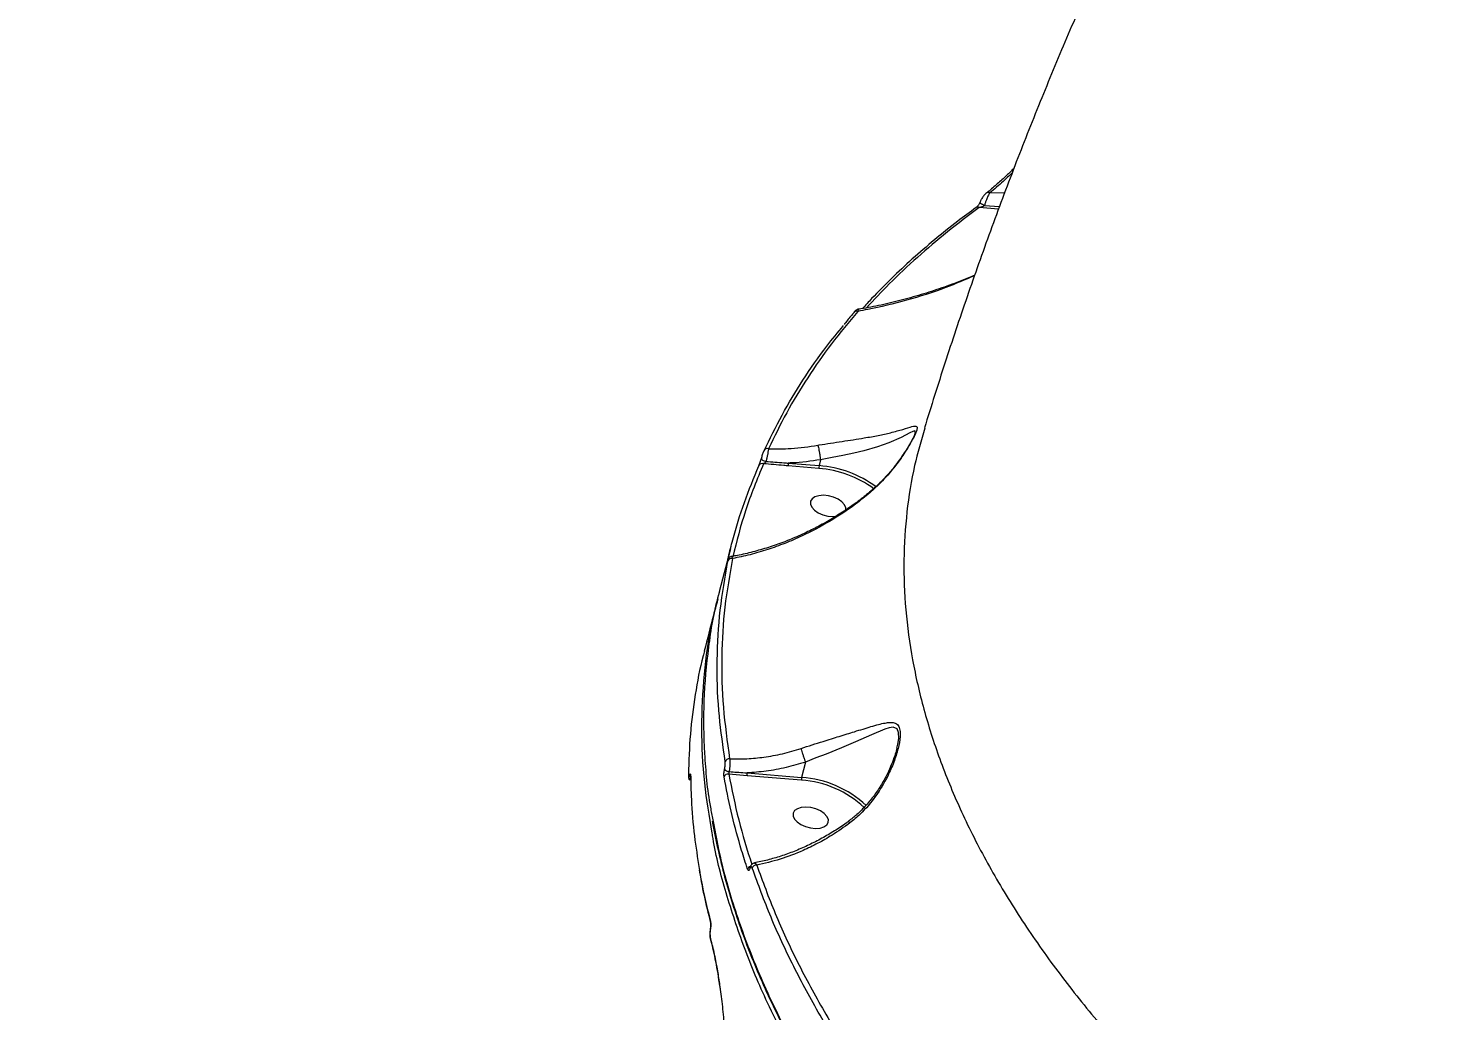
# Model space of a CAD drawing. Header units: millimetres. Extents: x -7151 to 6134, y -5040 to 5562.
# Drawn here: x -4091 to -3738.6, y -283.1 to -40.1 of the extents above; entities that cross this region are included whole.
import ezdxf

# ---------------------------------------------------------------- set-up
doc = ezdxf.new("R2010")
doc.units = ezdxf.units.MM
for name, color, linetype in [('DIKOM_ОБЪЕКТ', 7, 'Continuous'), ('DIKOM_РАЗМЕР_ЗОНА', 7, 'Continuous'), ('DIKOM_РАЗМЕР_ОБЪЕКТА', 7, 'Continuous')]:
    doc.layers.add(name, color=color, linetype=linetype)
doc.styles.add('style1', font='arial.ttf', dxfattribs={"width": 0.8})
doc.dimstyles.new('1-50', dxfattribs={"dimtxt": 300, "dimasz": 200, "dimexe": 100, "dimexo": 0, "dimgap": 100, "dimtad": 1, "dimtxsty": 'style1', "dimcen": 200, "dimclrd": 7, "dimclre": 7, "dimclrt": 7, "dimadec": 1, "dimazin": 2, "dimtfac": 1, "dimtmove": 0, "dimatfit": 2, "dimfxl": 0, "dimlwd": 25, "dimlwe": 18, "dimarcsym": 0})

# ---------------------------------------------------------------- blocks, each defined once
blk = doc.blocks.new('*D0')
at = {"layer": 'Defpoints', "color": 0, "transparency": 16777216}
for p in [(4133.55, 168.74), (-4567.47, -1241.13), (4133.55, -4153.12)]:
    blk.add_point(p, dxfattribs=at)
at = {"layer": 'DIKOM_РАЗМЕР_ОБЪЕКТА', "color": 7, "lineweight": 18, "transparency": 16777216}
for p, q in [((4133.55, 168.74), (4133.55, -4253.12)), ((-4567.47, -1241.13), (-4567.47, -4253.12))]:
    blk.add_line(p, q, dxfattribs=at)
at = {"layer": 'DIKOM_РАЗМЕР_ОБЪЕКТА', "color": 7, "lineweight": 25, "transparency": 16777216}
blk.add_line((-4367.47, -4153.12), (3933.55, -4153.12), dxfattribs=at)
at = {"layer": 'DIKOM_РАЗМЕР_ОБЪЕКТА', "color": 7, "transparency": 16777216}
for points in [[(-4367.47, -4119.79), (-4367.47, -4186.45), (-4567.47, -4153.12)], [(3933.55, -4119.79), (3933.55, -4186.45), (4133.55, -4153.12)]]:
    blk.add_solid(points, dxfattribs=at)
at = {"layer": 'DIKOM_РАЗМЕР_ОБЪЕКТА', "color": 7, "transparency": 16777216, "insert": (150.61, -3899.95), "char_height": 300, "attachment_point": 5, "style": 'style1'}
blk.add_mtext('8700', dxfattribs=at)
blk = doc.blocks.new('*D1')
at = {"layer": 'Defpoints', "color": 0, "transparency": 16777216}
for p in [(-2392.45, 3674.75), (-6010.84, -1738.88), (-3202.89, -1738.88)]:
    blk.add_point(p, dxfattribs=at)
at = {"layer": 'DIKOM_РАЗМЕР_ОБЪЕКТА', "color": 7, "lineweight": 18, "transparency": 16777216}
for p, q in [((-2392.45, 3674.75), (-6110.84, 3674.75)), ((-3202.89, -1738.88), (-6110.84, -1738.88))]:
    blk.add_line(p, q, dxfattribs=at)
at = {"layer": 'DIKOM_РАЗМЕР_ОБЪЕКТА', "color": 7, "lineweight": 25, "transparency": 16777216}
blk.add_line((-6010.84, 3474.75), (-6010.84, -1538.88), dxfattribs=at)
at = {"layer": 'DIKOM_РАЗМЕР_ОБЪЕКТА', "color": 7, "transparency": 16777216}
for points in [[(-6044.18, 3474.75), (-5977.51, 3474.75), (-6010.84, 3674.75)], [(-6044.18, -1538.88), (-5977.51, -1538.88), (-6010.84, -1738.88)]]:
    blk.add_solid(points, dxfattribs=at)
at = {"layer": 'DIKOM_РАЗМЕР_ОБЪЕКТА', "color": 7, "transparency": 16777216, "insert": (-6264.01, 967.94), "char_height": 300, "attachment_point": 5, "rotation": 90, "style": 'style1'}
blk.add_mtext('5400', dxfattribs=at)
blk = doc.blocks.new('*D2')
at = {"layer": 'Defpoints', "color": 0, "transparency": 16777216}
for p in [(-3409.24, 5551.13), (-6701.17, -3742.74), (-3065.41, -3742.74)]:
    blk.add_point(p, dxfattribs=at)
at = {"layer": 'DIKOM_РАЗМЕР_ЗОНА', "color": 7, "lineweight": 18, "transparency": 16777216}
for p, q in [((-3409.24, 5551.13), (-6801.17, 5551.13)), ((-3065.41, -3742.74), (-6801.17, -3742.74))]:
    blk.add_line(p, q, dxfattribs=at)
at = {"layer": 'DIKOM_РАЗМЕР_ЗОНА', "color": 7, "lineweight": 25, "transparency": 16777216}
blk.add_line((-6701.17, 5351.13), (-6701.17, -3542.74), dxfattribs=at)
at = {"layer": 'DIKOM_РАЗМЕР_ЗОНА', "color": 7, "transparency": 16777216}
for points in [[(-6734.5, 5351.13), (-6667.84, 5351.13), (-6701.17, 5551.13)], [(-6734.5, -3542.74), (-6667.84, -3542.74), (-6701.17, -3742.74)]]:
    blk.add_solid(points, dxfattribs=at)
at = {"layer": 'DIKOM_РАЗМЕР_ЗОНА', "color": 7, "transparency": 16777216, "insert": (-6954.45, 885.88), "char_height": 300, "attachment_point": 5, "rotation": 90, "style": 'style1'}
blk.add_mtext('9300', dxfattribs=at)
blk = doc.blocks.new('*D3')
at = {"layer": 'Defpoints', "color": 0, "transparency": 16777216}
for p in [(6133.55, 253.24), (-5802.46, -2467.19), (6133.55, -4939.78)]:
    blk.add_point(p, dxfattribs=at)
at = {"layer": 'DIKOM_РАЗМЕР_ЗОНА', "color": 7, "lineweight": 18, "transparency": 16777216}
for p, q in [((6133.55, 253.24), (6133.55, -5039.78)), ((-5802.46, -2467.19), (-5802.46, -5039.78))]:
    blk.add_line(p, q, dxfattribs=at)
at = {"layer": 'DIKOM_РАЗМЕР_ЗОНА', "color": 7, "lineweight": 25, "transparency": 16777216}
blk.add_line((-5602.46, -4939.78), (5933.55, -4939.78), dxfattribs=at)
at = {"layer": 'DIKOM_РАЗМЕР_ЗОНА', "color": 7, "transparency": 16777216}
for points in [[(-5602.46, -4906.44), (-5602.46, -4973.11), (-5802.46, -4939.78)], [(5933.55, -4906.44), (5933.55, -4973.11), (6133.55, -4939.78)]]:
    blk.add_solid(points, dxfattribs=at)
at = {"layer": 'DIKOM_РАЗМЕР_ЗОНА', "color": 7, "transparency": 16777216, "insert": (186.61, -4686.61), "char_height": 300, "attachment_point": 5, "style": 'style1'}
blk.add_mtext('11950', dxfattribs=at)

msp = doc.modelspace()

# ---------------------------------------------------------------- linework, layer by layer
at = {"layer": 'DIKOM_ОБЪЕКТ', "color": 7, "linetype": 'Continuous', "lineweight": 15}
for p, q in [((-3853.14, -80.809), (-3849.391, -80.712)), ((-3850.947, -84.869), (-3855.726, -84.449)), ((-3854.435, -83.923), (-3850.697, -84.199)), ((-3871.598, -140.258), (-3871.573, -140.174)), ((-3902.993, -147.682), (-3895.386, -148.322)), ((-3895.022, -146.878), (-3895.386, -148.322)), ((-3895.021, -146.874), (-3895.022, -146.878)), ((-3895.413, -149.018), (-3903.021, -148.377)), ((-3917.305, -168.922), (-3920.066, -179.508)), ((-3918.641, -221.551), (-3918.82, -220.08)), ((-3898.752, -221.657), (-3899.713, -225.476)), ((-3927.225, -225.442), (-3927.25, -225.419)), ((-3913.207, -225.037), (-3917.715, -224.637)), ((-3899.741, -226.171), (-3913.207, -225.037)), ((-3913.18, -224.342), (-3899.713, -225.476)), ((-3912.487, -247.792), (-3912.481, -247.775)), ((-3922.284, -262.988), (-3922.298, -262.873)), ((-3922.319, -264.99), (-3922.249, -265.328))]:
    msp.add_line(p, q, dxfattribs=at)
at = {"layer": 'DIKOM_ОБЪЕКТ', "color": 7, "linetype": 'Continuous', "lineweight": 15, "flags": 128}
for points in [[(-3853.854, -80.797), (-3853.865, -80.804), (-3853.902, -80.833)], [(-3854.435, -83.923), (-3854.705, -83.847), (-3854.967, -83.74), (-3855.199, -83.61), (-3855.383, -83.468), (-3855.505, -83.326), (-3855.554, -83.194), (-3855.544, -83.116)], [(-3886.704, -110.316), (-3886.693, -110.303), (-3886.673, -110.281)], [(-3871.573, -140.174), (-3871.515, -139.977), (-3871.709, -139.705), (-3872.191, -139.859), (-3872.88, -140.212), (-3875.084, -141.362), (-3878.114, -142.681), (-3880.948, -143.668), (-3884.337, -144.625), (-3886.785, -145.209), (-3889.469, -145.78), (-3892.171, -146.315), (-3895.021, -146.874), (-3895.021, -146.874), (-3895.021, -146.874)], [(-3909.638, -146.518), (-3909.655, -146.613), (-3909.615, -146.72), (-3909.52, -146.833), (-3909.377, -146.945), (-3909.192, -147.05), (-3908.978, -147.142), (-3908.747, -147.215), (-3908.513, -147.265)], [(-3888.76, -159.391), (-3888.754, -158.727), (-3889.088, -157.977), (-3889.749, -157.252), (-3890.684, -156.612), (-3891.816, -156.108), (-3893.054, -155.781), (-3894.298, -155.657), (-3895.446, -155.747), (-3896.407, -156.043), (-3897.101, -156.521), (-3897.474, -157.143), (-3897.494, -157.858), (-3897.16, -158.609), (-3896.499, -159.333), (-3895.565, -159.974), (-3894.433, -160.478), (-3893.194, -160.805), (-3891.951, -160.929), (-3891.193, -160.895)], [(-3876.122, -218.26), (-3875.877, -217.214), (-3875.671, -215.818), (-3875.686, -214.379), (-3876.05, -213.458), (-3877.033, -213.05), (-3878.004, -213.184), (-3879.088, -213.531), (-3882.411, -214.924), (-3886.322, -216.67), (-3889.805, -218.137), (-3893.632, -219.67), (-3896.152, -220.647), (-3898.75, -221.65), (-3898.752, -221.651), (-3898.752, -221.651)], [(-3894.169, -237.696), (-3893.474, -237.217), (-3893.102, -236.596), (-3893.082, -235.88), (-3893.416, -235.13), (-3894.077, -234.406), (-3895.011, -233.765), (-3896.143, -233.261), (-3897.381, -232.934), (-3898.625, -232.81), (-3899.774, -232.9), (-3900.734, -233.196), (-3901.429, -233.675), (-3901.802, -234.297), (-3901.822, -235.012), (-3901.488, -235.762), (-3900.827, -236.487), (-3899.892, -237.127), (-3898.76, -237.631), (-3897.522, -237.958), (-3896.278, -238.082), (-3895.13, -237.992), (-3894.169, -237.696)], [(-3922.319, -264.99), (-3922.348, -265.133), (-3922.343, -265.227)]]:
    msp.add_lwpolyline(points, dxfattribs=at)
at = {"layer": 'DIKOM_ОБЪЕКТ', "color": 7, "linetype": 'Continuous', "lineweight": 15}
for centre, radius, start, end in [((-3853.507, -81.418), 0.711, 58.91228, 119.17532), ((-3856.122, -85.063), 0.73, 57.22404, 121.79099), ((-3886.114, -110.889), 0.826, 65.8083, 132.59512), ((-3908.175, -144.948), 0.862, 69.71036, 160.14165), ((-3909.449, -148.65), 0.876, 67.67471, 159.89021), ((-3901.37, -148.094), 1.674, 165.73012, 189.71416), ((-3893.777, -148.734), 1.661, 165.66819, 189.85465), ((-3897.499, -175.623), 26.687, 54.06484, 85.51626), ((-3897.349, -175.242), 26.991, 53.46302, 85.82777), ((-3917.042, -172.196), 0.937, 74.52925, 159.75685), ((-3917.64, -221.915), 1.064, 83.12679, 160.01316), ((-3926.803, -224.955), 0.644, 180.71429, 226.03977), ((-3917.881, -225.699), 1.075, 81.09687, 159.9821), ((-3917.639, -222.606), 1.407, 216.53874, 270.52725), ((-3911.56, -224.753), 1.671, 165.74503, 189.77772), ((-3898.107, -225.888), 1.658, 165.60998, 189.8343), ((-3901.334, -251.099), 25.675, 46.78355, 86.38043), ((-3901.219, -250.776), 24.649, 46.36037, 86.56259), ((-3912.065, -248.503), 1.054, 106.97769, 161.97318), ((-3912.036, -247.924), 0.47, 163.73247, 194.04273), ((-3910.853, -248.277), 1.132, 87.79894, 160.50932), ((-3921.652, -260.971), 0.678, 165.11572, 195.19506), ((-3921.624, -265.503), 0.649, 164.35462, 201.46678)]:
    msp.add_arc(centre, radius, start, end, dxfattribs=at)
for points, knots in [([(-3699.28, 178.463), (-3701.968, 175.257), (-3708.092, 167.952), (-3717.383, 156.292), (-3727.208, 143.522), (-3736.808, 130.514), (-3746.194, 117.28), (-3755.356, 103.819), (-3764.295, 90.136), (-3773.006, 76.233), (-3781.487, 62.114), (-3789.734, 47.78), (-3797.747, 33.237), (-3805.519, 18.485), (-3813.051, 3.531), (-3820.339, -11.623), (-3827.379, -26.974), (-3834.17, -42.516), (-3840.708, -58.247), (-3846.992, -74.161), (-3853.02, -90.255), (-3858.782, -106.525), (-3864.241, -122.764), (-3867.632, -133.643), (-3869.299, -138.993)], [0, 0, 0, 0, 0.0350075, 0.0797664, 0.1246399, 0.169631, 0.2147444, 0.2599819, 0.3053462, 0.3508403, 0.3964659, 0.4422237, 0.4881157, 0.5341421, 0.5803035, 0.6265996, 0.6730297, 0.7195926, 0.7662868, 0.8131112, 0.8600623, 0.907138, 0.9543349, 1, 1, 1, 1]), ([(-3847.076, -74.683), (-3847.709, -75.308), (-3849.129, -76.711), (-3851.271, -78.639), (-3852.905, -80.052), (-3853.74, -80.694), (-3853.862, -80.787)], [0, 0, 0, 0, 0.2698729, 0.6060885, 0.9424978, 1, 1, 1, 1]), ([(-3847.574, -75.86), (-3848.327, -76.588), (-3850.245, -78.44), (-3852.046, -79.914), (-3853.14, -80.809)], [0, 0, 0, 0, 0.392809, 1, 1, 1, 1]), ([(-3853.89, -80.849), (-3854.019, -80.95), (-3854.341, -81.204), (-3854.749, -81.678), (-3854.992, -82.072), (-3855.073, -82.203)], [0, 0, 0, 0, 0.3070894, 0.7681709, 1, 1, 1, 1]), ([(-3853.14, -80.809), (-3853.286, -81.066), (-3853.554, -81.538), (-3853.936, -82.438), (-3854.233, -83.24), (-3854.367, -83.691), (-3854.435, -83.923)], [0, 0, 0, 0, 0.33120189, 0.60782066, 0.7983403, 1, 1, 1, 1]), ([(-3856.489, -84.466), (-3858.028, -85.59), (-3861.591, -88.194), (-3866.86, -92.437), (-3872.339, -97.155), (-3877.507, -102.006), (-3881.597, -106.095), (-3883.858, -108.613), (-3884.592, -109.431)], [0, 0, 0, 0, 0.145723, 0.3372968, 0.5282824, 0.7184909, 0.9086726, 1, 1, 1, 1]), ([(-3855.726, -84.449), (-3858.393, -86.444), (-3863.727, -90.436), (-3871.121, -96.753), (-3877.826, -103.01), (-3881.797, -107.284), (-3883.652, -109.279)], [0, 0, 0, 0, 0.25731726, 0.51463754, 0.77337148, 1, 1, 1, 1]), ([(-3855.547, -83.122), (-3855.554, -83.141), (-3855.578, -83.208), (-3855.65, -83.366), (-3855.775, -83.592), (-3855.962, -83.874), (-3856.203, -84.171), (-3856.418, -84.378), (-3856.491, -84.428), (-3856.509, -84.44)], [0, 0, 0, 0, 0.0381974, 0.1309372, 0.2534416, 0.4155831, 0.6350078, 0.9111657, 1, 1, 1, 1]), ([(-3854.435, -83.923), (-3854.459, -83.951), (-3854.498, -83.998), (-3854.612, -84.084), (-3854.82, -84.201), (-3855.179, -84.335), (-3855.499, -84.412), (-3855.694, -84.443), (-3855.726, -84.449)], [0, 0, 0, 0, 0.0726436, 0.1229445, 0.2789835, 0.5489481, 0.9247745, 1, 1, 1, 1]), ([(-3855.073, -82.203), (-3855.137, -82.297), (-3855.33, -82.583), (-3855.454, -82.902), (-3855.538, -83.117)], [0, 0, 0, 0, 0.3273447, 1, 1, 1, 1]), ([(-3856.892, -101.332), (-3859.263, -102.341), (-3864.864, -104.725), (-3873.723, -107.502), (-3880.974, -109.271), (-3884.958, -109.988), (-3885.776, -110.136)], [0, 0, 0, 0, 0.2455475, 0.5800941, 0.9138671, 1, 1, 1, 1]), ([(-3856.853, -101.223), (-3857.091, -101.327), (-3858.954, -102.144), (-3862.517, -103.485), (-3867.577, -105.243), (-3872.779, -106.812), (-3878.017, -108.15), (-3882.317, -109.087), (-3884.817, -109.472), (-3885.613, -109.595)], [0, 0, 0, 0, 0.0248419, 0.1947496, 0.3695815, 0.5498691, 0.7345204, 0.9154809, 1, 1, 1, 1]), ([(-3885.776, -110.136), (-3888.007, -112.81), (-3892.471, -118.158), (-3898.301, -126.549), (-3903.543, -135.18), (-3906.432, -141.153), (-3907.876, -144.139)], [0, 0, 0, 0, 0.2490982, 0.4981943, 0.7490971, 1, 1, 1, 1]), ([(-3886.63, -110.335), (-3886.925, -110.663), (-3887.829, -111.666), (-3888.65, -112.704), (-3889.204, -113.404)], [0, 0, 0, 0, 0.3263777, 1, 1, 1, 1]), ([(-3885.614, -109.592), (-3885.669, -109.599), (-3885.838, -109.623), (-3886.092, -109.758), (-3886.393, -109.97), (-3886.583, -110.194), (-3886.693, -110.324)], [0, 0, 0, 0, 0.1016124, 0.3116223, 0.602854, 1, 1, 1, 1]), ([(-3885.611, -109.607), (-3885.611, -109.601), (-3885.614, -109.573), (-3885.682, -109.803), (-3885.757, -110.068), (-3885.776, -110.136)], [0, 0, 0, 0, 0.1786938, 0.7916921, 1, 1, 1, 1]), ([(-3908.986, -144.655), (-3907.55, -141.683), (-3904.678, -135.738), (-3899.434, -127.11), (-3894.365, -119.725), (-3890.729, -115.339), (-3889.335, -113.657)], [0, 0, 0, 0, 0.2752022, 0.5504023, 0.8275983, 1, 1, 1, 1]), ([(-3895.671, -143.264), (-3895.554, -143.243), (-3894.509, -143.06), (-3892.489, -142.736), (-3889.645, -142.31), (-3886.851, -141.891), (-3883.794, -141.404), (-3880.64, -140.829), (-3877.375, -140.104), (-3874.498, -139.31), (-3872.663, -138.718), (-3871.678, -138.509), (-3871.195, -138.557), (-3871.039, -138.971), (-3871.338, -139.989), (-3872.132, -141.69), (-3873.483, -144.07), (-3875.311, -146.831), (-3877.471, -149.647), (-3879.945, -152.45), (-3881.862, -154.174), (-3882.826, -155.041)], [0, 0, 0, 0, 0.0056319, 0.0501971, 0.0960236, 0.1433436, 0.1917806, 0.2623099, 0.3350006, 0.4257409, 0.519192, 0.5587306, 0.5987884, 0.6438249, 0.6799341, 0.7160794, 0.7691307, 0.8232046, 0.8784557, 0.9388538, 1, 1, 1, 1]), ([(-3869.223, -139.016), (-3870.119, -142.085), (-3872.098, -148.863), (-3873.812, -159.794), (-3874.577, -171.713), (-3874.104, -183.963), (-3872.444, -196.266), (-3869.619, -208.583), (-3865.692, -220.868), (-3860.596, -233.319), (-3854.301, -245.898), (-3846.798, -258.564), (-3838.251, -271.044), (-3828.708, -283.3), (-3818.245, -295.298), (-3806.696, -307.227), (-3794.055, -319.04), (-3780.341, -330.692), (-3765.843, -341.938), (-3750.626, -352.746), (-3734.771, -363.096), (-3718.032, -373.148), (-3700.431, -382.852), (-3682.012, -392.167), (-3664.487, -400.267), (-3648.077, -407.299), (-3637.921, -411.271), (-3632.838, -413.259)], [0, 0, 0, 0, 0.0333562, 0.0736626, 0.1151388, 0.1566488, 0.1981251, 0.2384609, 0.2788275, 0.3191634, 0.3606677, 0.4022057, 0.4437097, 0.484112, 0.524545, 0.5649471, 0.6065174, 0.6481217, 0.6896917, 0.7301948, 0.7707287, 0.8112325, 0.8529038, 0.8946083, 0.9362801, 0.9681102, 1, 1, 1, 1]), ([(-3871.547, -140.181), (-3871.547, -140.179), (-3871.545, -140.17), (-3871.629, -140.436), (-3871.831, -140.917), (-3872.193, -141.657), (-3872.572, -142.372), (-3872.857, -142.851), (-3872.936, -142.984)], [0, 0, 0, 0, 0.07966187, 0.24836921, 0.44025491, 0.65879812, 0.9051625, 1, 1, 1, 1]), ([(-3907.876, -144.139), (-3907.884, -144.189), (-3907.918, -144.407), (-3908.008, -144.911), (-3908.16, -145.684), (-3908.336, -146.504), (-3908.454, -147.01), (-3908.513, -147.265)], [0, 0, 0, 0, 0.07350877, 0.31982554, 0.55075547, 0.7734247, 1, 1, 1, 1]), ([(-3907.876, -144.139), (-3906.023, -144.16), (-3901.972, -144.206), (-3897.888, -143.595), (-3895.671, -143.264)], [0, 0, 0, 0, 0.4574328, 1, 1, 1, 1]), ([(-3895.671, -143.264), (-3895.665, -143.286), (-3895.626, -143.427), (-3895.538, -143.797), (-3895.397, -144.484), (-3895.25, -145.306), (-3895.115, -146.153), (-3895.052, -146.634), (-3895.021, -146.874)], [0, 0, 0, 0, 0.0319572, 0.204863, 0.4036408, 0.6024325, 0.8012212, 1, 1, 1, 1]), ([(-3872.936, -142.984), (-3873.086, -143.241), (-3873.498, -143.95), (-3874.339, -145.259), (-3875.499, -146.948), (-3877.019, -148.952), (-3878.936, -151.18), (-3880.936, -153.249), (-3882.35, -154.433), (-3882.915, -154.907)], [0, 0, 0, 0, 0.0637177, 0.1751952, 0.3057891, 0.4595964, 0.6534699, 0.8614678, 1, 1, 1, 1]), ([(-3909.116, -147.84), (-3910.705, -151.689), (-3913.814, -159.223), (-3915.775, -167.072), (-3916.735, -170.911)], [0, 0, 0, 0, 0.5108842, 1, 1, 1, 1]), ([(-3910.271, -148.349), (-3910.259, -148.321), (-3910.205, -148.195), (-3910.09, -147.905), (-3909.931, -147.454), (-3909.772, -146.972), (-3909.683, -146.67), (-3909.638, -146.518)], [0, 0, 0, 0, 0.0733395, 0.3225695, 0.5550456, 0.7774158, 1, 1, 1, 1]), ([(-3909.638, -146.518), (-3909.593, -146.365), (-3909.503, -146.059), (-3909.341, -145.57), (-3909.176, -145.111), (-3909.057, -144.813), (-3908.999, -144.684), (-3908.986, -144.655)], [0, 0, 0, 0, 0.2211257, 0.4418748, 0.674516, 0.9251377, 1, 1, 1, 1]), ([(-3908.513, -147.265), (-3908.536, -147.308), (-3908.563, -147.359), (-3908.637, -147.46), (-3908.736, -147.574), (-3908.895, -147.711), (-3909.025, -147.795), (-3909.099, -147.832), (-3909.116, -147.84)], [0, 0, 0, 0, 0.15994879, 0.18660116, 0.39655036, 0.63999216, 0.91749272, 1, 1, 1, 1]), ([(-3903.021, -148.377), (-3903.378, -148.346), (-3905.408, -148.172), (-3907.441, -147.99), (-3909.116, -147.84)], [0, 0, 0, 0, 0.1757134, 1, 1, 1, 1]), ([(-3908.513, -147.265), (-3907.031, -147.386), (-3905.193, -147.536), (-3903.351, -147.658), (-3902.993, -147.682)], [0, 0, 0, 0, 0.8059077, 1, 1, 1, 1]), ([(-3895.022, -146.878), (-3897.358, -147.2), (-3900.017, -147.568), (-3902.671, -147.669), (-3902.993, -147.682)], [0, 0, 0, 0, 0.8785526, 1, 1, 1, 1]), ([(-3918.058, -172.021), (-3917.977, -171.663), (-3917.573, -169.877), (-3916.334, -164.971), (-3914.018, -157.377), (-3911.521, -151.36), (-3910.271, -148.349)], [0, 0, 0, 0, 0.04414314, 0.22072292, 0.61001776, 1, 1, 1, 1]), ([(-3882.91, -154.909), (-3883.216, -155.172), (-3884.464, -156.242), (-3886.814, -157.984), (-3889.968, -160.137), (-3893.307, -162.153), (-3896.8, -164.029), (-3900.427, -165.742), (-3904.152, -167.269), (-3907.95, -168.598), (-3911.776, -169.692), (-3914.831, -170.423), (-3916.578, -170.695), (-3917.069, -170.772)], [0, 0, 0, 0, 0.0304683, 0.1241808, 0.2204644, 0.3194398, 0.4210672, 0.5251177, 0.6311456, 0.7386475, 0.8477301, 0.9571383, 1, 1, 1, 1]), ([(-3882.826, -155.041), (-3883.991, -155.987), (-3887.164, -158.565), (-3892.773, -162.243), (-3898.681, -165.371), (-3903.83, -167.59), (-3908.136, -169.138), (-3912.474, -170.415), (-3915.353, -171.001), (-3916.792, -171.294)], [0, 0, 0, 0, 0.1128089, 0.3073744, 0.5062395, 0.6280304, 0.7498281, 0.8749142, 1, 1, 1, 1]), ([(-3882.826, -155.041), (-3882.835, -155.029), (-3882.887, -154.956), (-3882.885, -154.947), (-3882.884, -154.939)], [0, 0, 0, 0, 0.17765322, 1, 1, 1, 1]), ([(-3918.82, -220.08), (-3919.341, -216.348), (-3920.453, -208.393), (-3920.746, -196.368), (-3920.085, -183.984), (-3918.642, -175.91), (-3917.921, -171.872)], [0, 0, 0, 0, 0.2262058, 0.4822078, 0.7411042, 1, 1, 1, 1]), ([(-3916.792, -171.294), (-3917.505, -175.276), (-3918.929, -183.242), (-3919.613, -195.546), (-3919.309, -208.073), (-3918.112, -216.596), (-3917.513, -220.858)], [0, 0, 0, 0, 0.2485949, 0.4971899, 0.7485952, 1, 1, 1, 1]), ([(-3917.993, -171.945), (-3918.023, -172.053), (-3918.083, -172.269), (-3918.126, -172.392), (-3918.127, -172.345), (-3918.091, -172.17), (-3918.061, -172.036), (-3918.058, -172.021)], [0, 0, 0, 0, 0.2147751, 0.4259425, 0.6817153, 0.9641472, 1, 1, 1, 1]), ([(-3918.004, -171.981), (-3918.017, -172.03), (-3918.051, -172.152), (-3918.076, -172.234), (-3918.077, -172.236), (-3918.077, -172.236)], [0, 0, 0, 0, 0.3218044, 0.8110835, 1, 1, 1, 1]), ([(-3917.921, -171.872), (-3917.898, -171.754), (-3917.857, -171.546), (-3917.863, -171.512), (-3917.906, -171.633), (-3917.964, -171.84), (-3917.993, -171.945)], [0, 0, 0, 0, 0.32921533, 0.57976353, 0.78861837, 1, 1, 1, 1]), ([(-3917.074, -170.797), (-3917.156, -170.816), (-3917.319, -170.853), (-3917.519, -170.984), (-3917.667, -171.129), (-3917.76, -171.266), (-3917.812, -171.369), (-3917.843, -171.442), (-3917.878, -171.54), (-3917.915, -171.663), (-3917.967, -171.852), (-3917.991, -171.938)], [0, 0, 0, 0, 0.1239967, 0.2452493, 0.3482041, 0.4324772, 0.4943887, 0.5463959, 0.618171, 0.8242392, 1, 1, 1, 1]), ([(-3917.063, -170.821), (-3917.023, -170.817), (-3916.922, -170.806), (-3916.838, -171.051), (-3916.799, -171.26), (-3916.792, -171.294)], [0, 0, 0, 0, 0.3506376, 0.8945394, 1, 1, 1, 1]), ([(-3920.027, -179.519), (-3920.108, -179.787), (-3921.468, -184.256), (-3922.868, -193.239), (-3924.141, -206.313), (-3923.849, -219.551), (-3923.019, -229.395), (-3921.874, -234.901), (-3921.662, -235.923)], [0, 0, 0, 0, 0.0150821, 0.251636, 0.4879965, 0.7176857, 0.947552, 1, 1, 1, 1]), ([(-3921.812, -239.27), (-3922.509, -235.11), (-3923.977, -226.357), (-3924.589, -213.226), (-3923.943, -200.03), (-3922.518, -189.361), (-3920.878, -183.257), (-3920.343, -181.268)], [0, 0, 0, 0, 0.2084152, 0.4385622, 0.6685218, 0.8919904, 1, 1, 1, 1]), ([(-3920.503, -181.228), (-3920.849, -182.604), (-3921.927, -186.887), (-3923.031, -191.238), (-3923.78, -194.192)], [0, 0, 0, 0, 0.3212161, 1, 1, 1, 1]), ([(-3923.738, -194.203), (-3923.854, -194.606), (-3924.871, -198.134), (-3926.093, -204.988), (-3927.403, -214.749), (-3927.604, -221.406), (-3927.705, -224.735)], [0, 0, 0, 0, 0.0409685, 0.3591125, 0.679556, 1, 1, 1, 1]), ([(-3899.839, -218.287), (-3898.923, -217.987), (-3897.072, -217.38), (-3893.855, -216.378), (-3890.274, -215.275), (-3886.254, -214.029), (-3882.385, -212.83), (-3879.6, -212.057), (-3877.819, -211.826), (-3876.681, -211.889), (-3875.775, -212.39), (-3875.297, -213.65), (-3875.254, -215.607), (-3875.769, -218.401), (-3876.848, -221.747), (-3878.603, -225.74), (-3881.259, -230.171), (-3884.488, -234.054), (-3886.882, -236.017), (-3887.728, -236.71)], [0, 0, 0, 0, 0.0443363, 0.0895842, 0.1599529, 0.2324631, 0.3224961, 0.4152089, 0.4503581, 0.4859279, 0.5329428, 0.566425, 0.5998051, 0.6530988, 0.710264, 0.7686657, 0.8578781, 0.9497913, 1, 1, 1, 1]), ([(-3917.513, -220.858), (-3917.461, -220.86), (-3916.039, -220.915), (-3913.207, -220.896), (-3908.869, -220.485), (-3904.367, -219.676), (-3901.355, -218.752), (-3899.839, -218.287)], [0, 0, 0, 0, 0.0088946, 0.2417796, 0.4772778, 0.7368165, 1, 1, 1, 1]), ([(-3899.839, -218.287), (-3899.832, -218.314), (-3899.803, -218.432), (-3899.714, -218.759), (-3899.536, -219.361), (-3899.281, -220.157), (-3899.005, -220.969), (-3898.836, -221.423), (-3898.752, -221.651)], [0, 0, 0, 0, 0.0350153, 0.1552348, 0.3664502, 0.5776148, 0.7888155, 1, 1, 1, 1]), ([(-3876.119, -218.261), (-3876.139, -218.353), (-3876.277, -218.963), (-3876.698, -220.291), (-3877.444, -222.331), (-3878.527, -224.703), (-3879.946, -227.273), (-3881.681, -229.895), (-3883.716, -232.392), (-3885.852, -234.579), (-3887.39, -235.777), (-3888.092, -236.324)], [0, 0, 0, 0, 0.0140668, 0.0935593, 0.1946085, 0.3169384, 0.4488888, 0.5913956, 0.7397994, 0.881357, 1, 1, 1, 1]), ([(-3918.769, -223.444), (-3918.738, -223.286), (-3918.676, -222.97), (-3918.621, -222.453), (-3918.603, -221.978), (-3918.619, -221.691), (-3918.638, -221.571), (-3918.641, -221.551)], [0, 0, 0, 0, 0.2376857, 0.4754953, 0.7137195, 0.9520064, 1, 1, 1, 1]), ([(-3917.513, -220.858), (-3917.507, -220.891), (-3917.469, -221.092), (-3917.424, -221.57), (-3917.429, -222.361), (-3917.493, -223.224), (-3917.582, -223.75), (-3917.626, -224.013)], [0, 0, 0, 0, 0.0479705, 0.2861652, 0.5242719, 0.7620836, 1, 1, 1, 1]), ([(-3898.752, -221.657), (-3900.34, -222.139), (-3903.538, -223.11), (-3908.392, -224.001), (-3911.618, -224.23), (-3913.18, -224.342)], [0, 0, 0, 0, 0.3371806, 0.6791299, 1, 1, 1, 1]), ([(-3898.752, -221.651), (-3898.752, -221.652), (-3898.751, -221.654), (-3898.752, -221.656), (-3898.752, -221.657)], [0, 0, 0, 0, 0.6711896, 1, 1, 1, 1]), ([(-3927.724, -224.895), (-3927.725, -224.953), (-3927.729, -225.155), (-3927.713, -225.404), (-3927.658, -225.69), (-3927.552, -225.964), (-3927.425, -226.104), (-3927.368, -226.166)], [0, 0, 0, 0, 0.1383201, 0.4729405, 0.7024724, 0.8675211, 1, 1, 1, 1]), ([(-3927.705, -224.735), (-3927.7, -224.937), (-3927.692, -225.235), (-3927.619, -225.332), (-3927.552, -225.263), (-3927.491, -225.113), (-3927.457, -224.998), (-3927.447, -224.963)], [0, 0, 0, 0, 0.4385552, 0.6486886, 0.8192592, 0.945204, 1, 1, 1, 1]), ([(-3927.447, -224.963), (-3927.435, -224.925), (-3927.399, -224.802), (-3927.334, -224.646), (-3927.259, -224.571), (-3927.178, -224.678), (-3927.163, -224.999), (-3927.154, -225.211)], [0, 0, 0, 0, 0.0555307, 0.1783984, 0.3495311, 0.5728946, 1, 1, 1, 1]), ([(-3927.25, -225.419), (-3927.266, -225.479), (-3927.317, -225.673), (-3927.374, -225.95), (-3927.396, -226.146), (-3927.367, -226.15), (-3927.358, -226.152)], [0, 0, 0, 0, 0.1368354, 0.4433488, 0.8326633, 1, 1, 1, 1]), ([(-3927.19, -225.113), (-3927.19, -225.112), (-3927.191, -225.103), (-3927.18, -225.186), (-3927.175, -225.31), (-3927.176, -225.429), (-3927.176, -225.446)], [0, 0, 0, 0, 0.0628961, 0.3834615, 0.9081351, 1, 1, 1, 1]), ([(-3927.154, -225.211), (-3927.149, -225.585), (-3927.125, -227.459), (-3926.948, -232.354), (-3926.384, -239.567), (-3925.459, -245.326), (-3925.027, -248.018)], [0, 0, 0, 0, 0.0499057, 0.2495372, 0.6491468, 1, 1, 1, 1]), ([(-3918.891, -225.331), (-3918.894, -225.31), (-3918.915, -225.19), (-3918.932, -224.903), (-3918.916, -224.431), (-3918.862, -223.916), (-3918.8, -223.601), (-3918.769, -223.444)], [0, 0, 0, 0, 0.0489231, 0.2870852, 0.5249675, 0.7625269, 1, 1, 1, 1]), ([(-3913.067, -248.177), (-3913.195, -247.788), (-3913.834, -245.844), (-3915.304, -241.051), (-3917.243, -233.809), (-3918.341, -228.158), (-3918.891, -225.331)], [0, 0, 0, 0, 0.0507682, 0.2538559, 0.6267003, 1, 1, 1, 1]), ([(-3917.626, -224.013), (-3917.638, -224.066), (-3917.664, -224.17), (-3917.693, -224.34), (-3917.712, -224.496), (-3917.718, -224.591), (-3917.715, -224.63), (-3917.715, -224.637)], [0, 0, 0, 0, 0.2369055, 0.4743643, 0.7125346, 0.9510287, 1, 1, 1, 1]), ([(-3917.715, -224.637), (-3916.972, -228.412), (-3915.511, -235.834), (-3913.175, -243.33), (-3912.027, -247.013)], [0, 0, 0, 0, 0.50869495, 1, 1, 1, 1]), ([(-3917.626, -224.013), (-3916.345, -224.116), (-3914.863, -224.234), (-3913.38, -224.329), (-3913.18, -224.342)], [0, 0, 0, 0, 0.8649655, 1, 1, 1, 1]), ([(-3921.662, -235.923), (-3921.03, -239.371), (-3919.555, -247.418), (-3915.702, -260.212), (-3910.348, -274.222), (-3903.804, -287.968), (-3896.226, -301.397), (-3887.721, -314.476), (-3878.064, -327.58), (-3867.24, -340.666), (-3855.257, -353.691), (-3842.201, -366.545), (-3828.093, -379.185), (-3812.971, -391.57), (-3796.775, -403.737), (-3779.516, -415.632), (-3761.228, -427.208), (-3742.314, -438.208), (-3722.855, -448.61), (-3702.939, -458.402), (-3682.242, -467.744), (-3660.805, -476.586), (-3638.681, -484.869), (-3617.719, -492.01), (-3604.052, -496.135), (-3598.008, -497.96)], [0, 0, 0, 0, 0.0339694, 0.0792694, 0.1246064, 0.1699064, 0.2123429, 0.2548096, 0.297246, 0.3408235, 0.384434, 0.4280116, 0.4720328, 0.5160882, 0.5601098, 0.6054103, 0.6507469, 0.6960471, 0.7400688, 0.7841243, 0.8281453, 0.873446, 0.9187831, 0.9640833, 1, 1, 1, 1]), ([(-3904.165, -289.294), (-3905.511, -286.612), (-3909.136, -279.385), (-3914.07, -267.609), (-3918.483, -254.038), (-3921.041, -244.575), (-3921.749, -239.699), (-3921.812, -239.27)], [0, 0, 0, 0, 0.160081, 0.4312698, 0.7026662, 0.9738546, 1, 1, 1, 1]), ([(-3921.809, -236.192), (-3921.779, -236.386), (-3921.41, -238.777), (-3920.415, -243.396), (-3918.8, -250.044), (-3916.846, -256.722), (-3914.594, -263.426), (-3912.033, -270.159), (-3909.162, -276.923), (-3905.979, -283.72), (-3902.494, -290.538), (-3898.717, -297.346), (-3894.661, -304.119), (-3890.335, -310.847), (-3885.735, -317.538), (-3880.861, -324.191), (-3875.714, -330.807), (-3870.293, -337.386), (-3864.601, -343.927), (-3858.635, -350.431), (-3852.396, -356.897), (-3845.883, -363.326), (-3839.103, -369.711), (-3832.075, -376.034), (-3824.819, -382.275), (-3817.352, -388.421), (-3809.675, -394.472), (-3801.788, -400.427), (-3793.692, -406.287), (-3785.387, -412.052), (-3776.873, -417.721), (-3768.15, -423.296), (-3759.219, -428.774), (-3750.079, -434.157), (-3740.733, -439.442), (-3731.204, -444.616), (-3721.522, -449.663), (-3711.71, -454.57), (-3701.778, -459.333), (-3691.724, -463.952), (-3681.548, -468.43), (-3671.25, -472.765), (-3660.831, -476.959), (-3650.29, -481.009), (-3639.628, -484.917), (-3628.845, -488.683), (-3617.94, -492.301), (-3607.684, -495.551), (-3601.033, -497.521), (-3598.083, -498.394)], [0, 0, 0, 0, 0.0019167, 0.0235525, 0.0451759, 0.06681, 0.0884727, 0.1101881, 0.1319809, 0.153875, 0.175888, 0.1979013, 0.219766, 0.2415625, 0.2633087, 0.2850218, 0.306719, 0.3284182, 0.3501318, 0.3718763, 0.3936685, 0.4155259, 0.4374661, 0.4594351, 0.4813338, 0.5031573, 0.5249235, 0.5466499, 0.5683541, 0.5900533, 0.611763, 0.6334967, 0.6552726, 0.6771069, 0.6990171, 0.7209868, 0.7429119, 0.7647513, 0.7865284, 0.8082613, 0.8299664, 0.8516612, 0.8733633, 0.8950841, 0.9168418, 0.9386526, 0.9605336, 0.9824917, 1, 1, 1, 1]), ([(-3888.086, -236.328), (-3888.268, -236.466), (-3889.397, -237.325), (-3891.595, -238.746), (-3894.673, -240.57), (-3897.864, -242.197), (-3901.126, -243.629), (-3904.433, -244.851), (-3907.742, -245.816), (-3910.074, -246.394), (-3911.272, -246.573), (-3911.395, -246.591)], [0, 0, 0, 0, 0.0255144, 0.1582242, 0.2927499, 0.428989, 0.5666634, 0.705407, 0.8447545, 0.9840781, 1, 1, 1, 1]), ([(-3887.728, -236.71), (-3889.196, -237.752), (-3891.783, -239.587), (-3895.694, -241.812), (-3899.975, -243.897), (-3905.068, -245.868), (-3908.881, -246.717), (-3910.81, -247.146)], [0, 0, 0, 0, 0.2022645, 0.3564177, 0.5119906, 0.7532469, 1, 1, 1, 1]), ([(-3887.728, -236.71), (-3887.739, -236.697), (-3887.851, -236.563), (-3888.01, -236.382), (-3888.038, -236.378), (-3888.05, -236.376)], [0, 0, 0, 0, 0.0580926, 0.5826028, 1, 1, 1, 1]), ([(-3911.403, -246.691), (-3911.442, -246.693), (-3911.611, -246.7), (-3911.871, -246.853), (-3912.151, -247.108), (-3912.352, -247.416), (-3912.434, -247.672), (-3912.473, -247.796)], [0, 0, 0, 0, 0.0650536, 0.2869278, 0.5009072, 0.76047, 1, 1, 1, 1]), ([(-3911.388, -246.683), (-3911.29, -246.69), (-3911.087, -246.704), (-3910.904, -246.995), (-3910.81, -247.146)], [0, 0, 0, 0, 0.48231342, 1, 1, 1, 1]), ([(-3925.039, -248.305), (-3924.766, -249.867), (-3924.105, -253.639), (-3923.161, -257.92), (-3922.413, -260.644), (-3922.278, -261.137)], [0, 0, 0, 0, 0.3665706, 0.8853341, 1, 1, 1, 1]), ([(-3925.027, -248.018), (-3924.973, -248.392), (-3924.361, -252.619), (-3923.286, -256.897), (-3922.307, -260.797)], [0, 0, 0, 0, 0.08833426, 1, 1, 1, 1]), ([(-3912.492, -248.038), (-3912.541, -248.159), (-3912.636, -248.393), (-3912.799, -248.509), (-3912.95, -248.453), (-3913.028, -248.269), (-3913.067, -248.177)], [0, 0, 0, 0, 0.259213, 0.5021957, 0.7511278, 1, 1, 1, 1]), ([(-3912.483, -247.775), (-3912.488, -247.793), (-3912.504, -247.844), (-3912.521, -247.871), (-3912.515, -247.861), (-3912.514, -247.861)], [0, 0, 0, 0, 0.3459948, 0.9428861, 1, 1, 1, 1]), ([(-3911.92, -247.899), (-3911.959, -247.808), (-3912.038, -247.627), (-3912.19, -247.571), (-3912.342, -247.689), (-3912.442, -247.89), (-3912.487, -248.023), (-3912.492, -248.038)], [0, 0, 0, 0, 0.2486683, 0.4974733, 0.7389181, 0.9703448, 1, 1, 1, 1]), ([(-3883.468, -302.497), (-3884.892, -300.426), (-3889.058, -294.37), (-3895.283, -284.275), (-3901.817, -272.185), (-3907.477, -260.044), (-3910.439, -251.947), (-3911.92, -247.899)], [0, 0, 0, 0, 0.1144537, 0.334765, 0.5550759, 0.7775379, 1, 1, 1, 1]), ([(-3910.81, -247.146), (-3909.347, -251.145), (-3906.423, -259.145), (-3900.81, -271.22), (-3894.284, -283.321), (-3888.03, -293.472), (-3883.848, -299.553), (-3882.427, -301.619)], [0, 0, 0, 0, 0.2203106, 0.4406216, 0.6630839, 0.885545, 1, 1, 1, 1]), ([(-3922.307, -260.797), (-3922.297, -260.84), (-3922.248, -261.044), (-3922.193, -261.471), (-3922.182, -262.055), (-3922.212, -262.568), (-3922.26, -262.848), (-3922.284, -262.988)], [0, 0, 0, 0, 0.0843453, 0.4026439, 0.6518129, 0.825483, 1, 1, 1, 1]), ([(-3922.298, -262.873), (-3922.299, -262.875), (-3922.347, -263.088), (-3922.407, -263.578), (-3922.426, -264.305), (-3922.409, -264.87), (-3922.345, -265.141), (-3922.329, -265.211)], [0, 0, 0, 0, 0.0028316, 0.2854136, 0.561182, 0.8870788, 1, 1, 1, 1]), ([(-3922.284, -262.988), (-3922.309, -263.134), (-3922.358, -263.425), (-3922.39, -263.965), (-3922.381, -264.511), (-3922.339, -264.838), (-3922.319, -264.99)], [0, 0, 0, 0, 0.2096807, 0.4181622, 0.7298749, 1, 1, 1, 1]), ([(-3922.309, -261.144), (-3922.301, -261.177), (-3922.274, -261.277), (-3922.233, -261.589), (-3922.215, -262.011), (-3922.234, -262.415), (-3922.265, -262.701), (-3922.29, -262.826), (-3922.299, -262.87)], [0, 0, 0, 0, 0.118232, 0.3612104, 0.6136988, 0.7948069, 0.9278552, 1, 1, 1, 1]), ([(-3922.36, -265.115), (-3922.346, -265.222), (-3922.32, -265.418), (-3922.261, -265.584), (-3922.234, -265.659)], [0, 0, 0, 0, 0.5437592, 1, 1, 1, 1]), ([(-3922.249, -265.328), (-3921.93, -266.597), (-3921.318, -269.039), (-3920.56, -272.976), (-3920.16, -275.71), (-3919.985, -276.907)], [0, 0, 0, 0, 0.3783636, 0.7277867, 1, 1, 1, 1]), ([(-3922.227, -265.741), (-3922.21, -265.8), (-3921.98, -266.586), (-3921.567, -268.346), (-3920.994, -271.029), (-3920.462, -273.952), (-3920.149, -276.066), (-3919.993, -277.118)], [0, 0, 0, 0, 0.0196835, 0.2629392, 0.5085103, 0.7553758, 1, 1, 1, 1]), ([(-3919.985, -276.907), (-3919.932, -277.244), (-3919.646, -279.084), (-3919.233, -282.8), (-3918.778, -288.01), (-3918.484, -293.49), (-3918.371, -299.123), (-3918.408, -303.876), (-3918.566, -306.721), (-3918.618, -307.657)], [0, 0, 0, 0, 0.0391054, 0.2135278, 0.3885966, 0.5642296, 0.7393023, 0.9142103, 1, 1, 1, 1])]:
    msp.add_open_spline(points, degree=3, knots=knots, dxfattribs=at)

# ---------------------------------------------------------------- dimensions: what is measured, and where the dimension line sits
at = {"layer": 'DIKOM_РАЗМЕР_ЗОНА'}
dim = msp.add_linear_dim(base=(-6701.172, -3742.74), p1=(-3409.242, 5551.127), p2=(-3065.405, -3742.74), angle=90, text='9300', dimstyle='1-50', dxfattribs=at)
dim.commit()
dim.dimension.update_dxf_attribs({"geometry": '*D2', "text_midpoint": (-6701.172, 885.879), "dimtype": 160})
dim = msp.add_linear_dim(base=(6133.546, -4939.778), p1=(-5802.455, -2467.185), p2=(6133.546, 253.243), text='11950', dimstyle='1-50', dxfattribs=at)
dim.commit()
dim.dimension.update_dxf_attribs({"geometry": '*D3', "text_midpoint": (186.606, -4939.778), "dimtype": 160})
at = {"layer": 'DIKOM_РАЗМЕР_ОБЪЕКТА'}
dim = msp.add_linear_dim(base=(-6010.843, -1738.877), p1=(-2392.449, 3674.75), p2=(-3202.885, -1738.877), angle=90, text='5400', dimstyle='1-50', dxfattribs=at)
dim.commit()
dim.dimension.update_dxf_attribs({"geometry": '*D1', "text_midpoint": (-6010.843, 967.936), "dimtype": 160})
dim = msp.add_linear_dim(base=(4133.546, -4153.121), p1=(-4567.472, -1241.128), p2=(4133.546, 168.743), text='8700', dimstyle='1-50', dxfattribs=at)
dim.commit()
dim.dimension.update_dxf_attribs({"geometry": '*D0', "text_midpoint": (150.606, -4153.121), "dimtype": 160})

doc.saveas('drawing.dxf')
